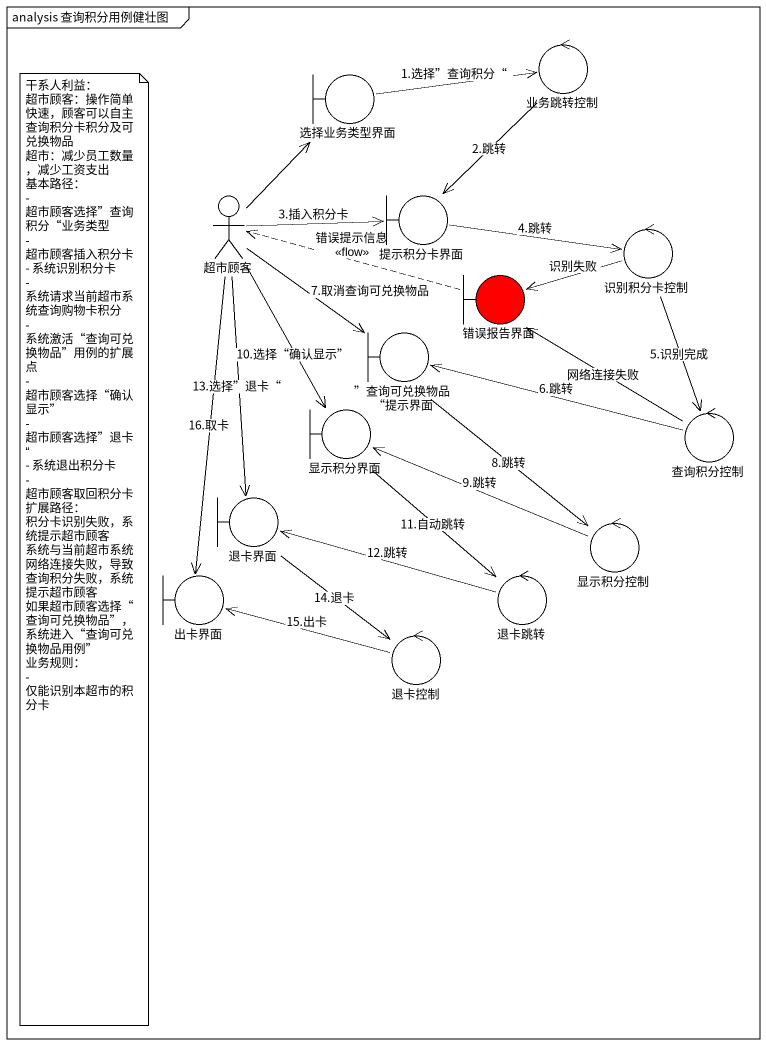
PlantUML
@startuml
mainframe analysis 查询积分用例健壮图
control 业务跳转控制
boundary 选择业务类型界面
actor 超市顾客
boundary 提示积分卡界面
control 识别积分卡控制
boundary 错误报告界面 #FF0000
boundary "”查询可兑换物品“提示界面" as 查询可兑换物品_提示界面
boundary 显示积分界面
control 查询积分控制
boundary 退卡界面
control 显示积分控制
boundary 出卡界面
control 退卡跳转
control 退卡控制
业务跳转控制 --> 提示积分卡界面 : 2.跳转
选择业务类型界面 -right-> 业务跳转控制 : 1.选择”查询积分“
超市顾客 -up-> 选择业务类型界面
超市顾客 -right-> 提示积分卡界面 : 3.插入积分卡
超市顾客 --> 查询可兑换物品_提示界面 : 7.取消查询可兑换物品
超市顾客 --> 显示积分界面 : 10.选择“确认显示”
超市顾客 --> 退卡界面 : 13.选择”退卡“
超市顾客 --> 出卡界面 : 16.取卡
提示积分卡界面 -right-> 识别积分卡控制 : 4.跳转
识别积分卡控制 -left-> 错误报告界面 : 识别失败
识别积分卡控制 --> 查询积分控制 : 5.识别完成
错误报告界面 .left.> 超市顾客 : 错误提示信息\n<<flow>>
查询可兑换物品_提示界面 --> 显示积分控制 : 8.跳转
显示积分界面 --> 退卡跳转 : 11.自动跳转
查询积分控制 -up-> 错误报告界面 : 网络连接失败
查询积分控制 -left-> 查询可兑换物品_提示界面 : 6.跳转
退卡界面 --> 退卡控制 : 14.退卡
显示积分控制 -left-> 显示积分界面 : 9.跳转
退卡跳转 -left-> 退卡界面 : 12.跳转
退卡控制 -left-> 出卡界面 : 15.出卡
note as N1
  干系人利益：
  超市顾客：操作简单快速，顾客可以自主查询积分卡积分及可兑换物品
  超市：减少员工数量，减少工资支出
  基本路径：
  - 超市顾客选择”查询积分“业务类型
  - 超市顾客插入积分卡
  - 系统识别积分卡
  - 系统请求当前超市系统查询购物卡积分
  - 系统激活“查询可兑换物品”用例的扩展点
  - 超市顾客选择“确认显示”
  - 超市顾客选择”退卡“
  - 系统退出积分卡
  - 超市顾客取回积分卡
  扩展路径：
  积分卡识别失败，系统提示超市顾客
  系统与当前超市系统网络连接失败，导致查询积分失败，系统提示超市顾客
  如果超市顾客选择“查询可兑换物品”，系统进入“查询可兑换物品用例”
  业务规则：
  - 仅能识别本超市的积分卡
end note
@enduml
